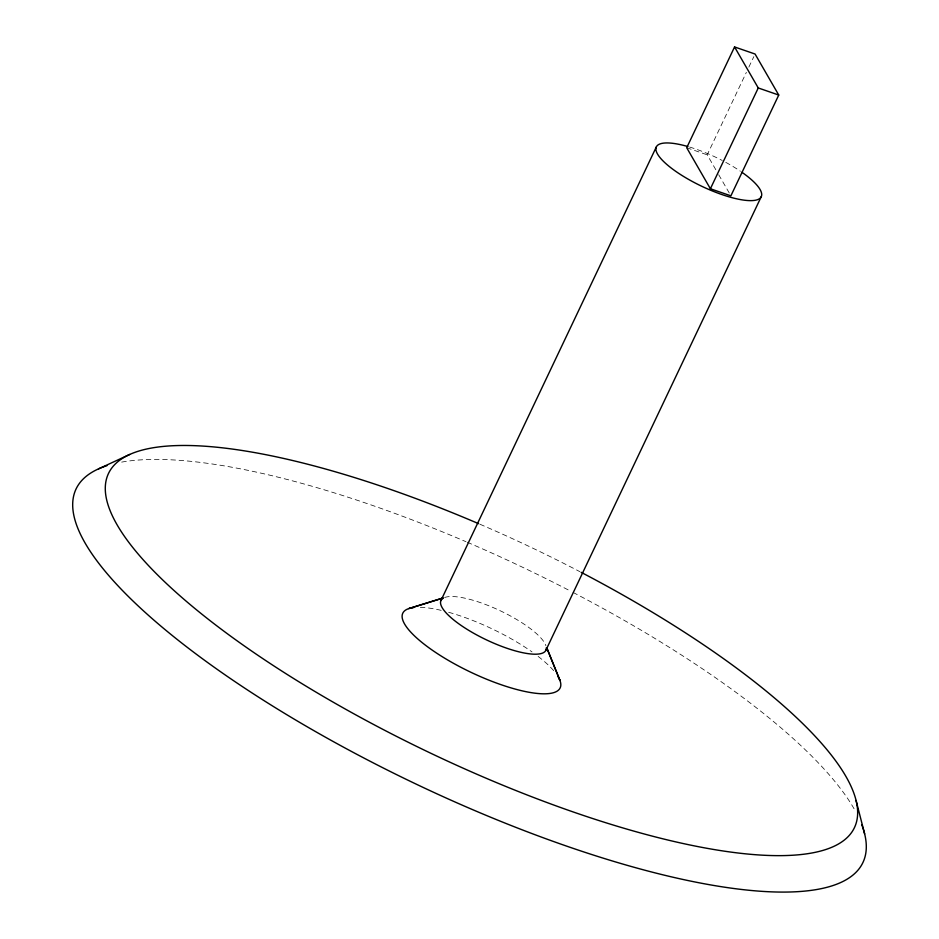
<?xml version="1.0" encoding="UTF-8"?>
<svg xmlns="http://www.w3.org/2000/svg" width="939" height="939" viewBox="0 0 939 939"><rect width="100%" height="100%" fill="white"/><g stroke="black" fill="none" stroke-linecap="round" stroke-linejoin="round"><path stroke-width="0.7" stroke-dasharray="4.7 3.52" d="M715.823 169.736L707.208 154.818L746.364 72.35M748.853 67.115L753.829 56.645M686.714 147.74L707.208 154.818M718.687 174.701L730.894 195.828M121.671 462.105A435.508 120.767 25.4 0 1 466.002 541.697M467.258 542.237A435.508 120.767 25.4 0 1 570.642 591.159M573.072 592.427A435.508 120.767 25.4 0 1 855.769 811.836M689.602 147.047A58.065 16.104 25.4 0 1 722.255 160.487M725.788 162.365A58.065 16.104 25.4 0 1 740.437 171.25M444.628 597.509A58.065 16.104 25.4 0 1 500.546 610.913A58.065 16.104 25.4 0 1 545.911 645.727M479.935 524.232A412.867 114.499 25.4 0 1 579.891 571.675M420.285 607.31A87.104 24.156 25.4 0 1 441.26 610.373M448.631 612.275A87.104 24.156 25.4 0 1 532.014 651.901M538.129 656.408A87.104 24.156 25.4 0 1 553.717 670.716"/><path stroke-width="1.41" d="M440.884 600.655L656.255 147.083M734.568 46.95L686.714 147.74L710.389 188.762L730.894 195.828L778.748 95.039L755.073 54.028L734.568 46.95L758.254 87.961L778.748 95.039M710.389 188.762L758.254 87.961M545.97 650.07L761.341 196.497M98.478 468.901L129.723 454.453M409.874 608.272L442.645 598.108M408.723 608.613L443.255 597.932M546.709 647.64L559.961 680.493L546.956 648.309M856.075 800.498L864.643 833.914M861.697 824.606A435.508 120.767 25.4 0 1 416.904 784.476A435.508 120.767 25.4 0 1 106.917 465.685M741.904 172.26A58.065 16.104 25.4 0 1 744.158 200.171A58.065 16.104 25.4 0 1 664.237 162.107A58.065 16.104 25.4 0 1 687.9 146.543M546.322 647.757A58.065 16.104 25.4 0 1 486.32 639.811A58.065 16.104 25.4 0 1 442.762 598.436M581.159 572.332A412.867 114.499 25.4 0 1 769.205 855.476A412.867 114.499 25.4 0 1 140.991 557.308A412.867 114.499 25.4 0 1 478.62 523.669M557.578 675.845A87.104 24.156 25.4 0 1 471.026 672.336A87.104 24.156 25.4 0 1 413.841 607.545"/></g></svg>
